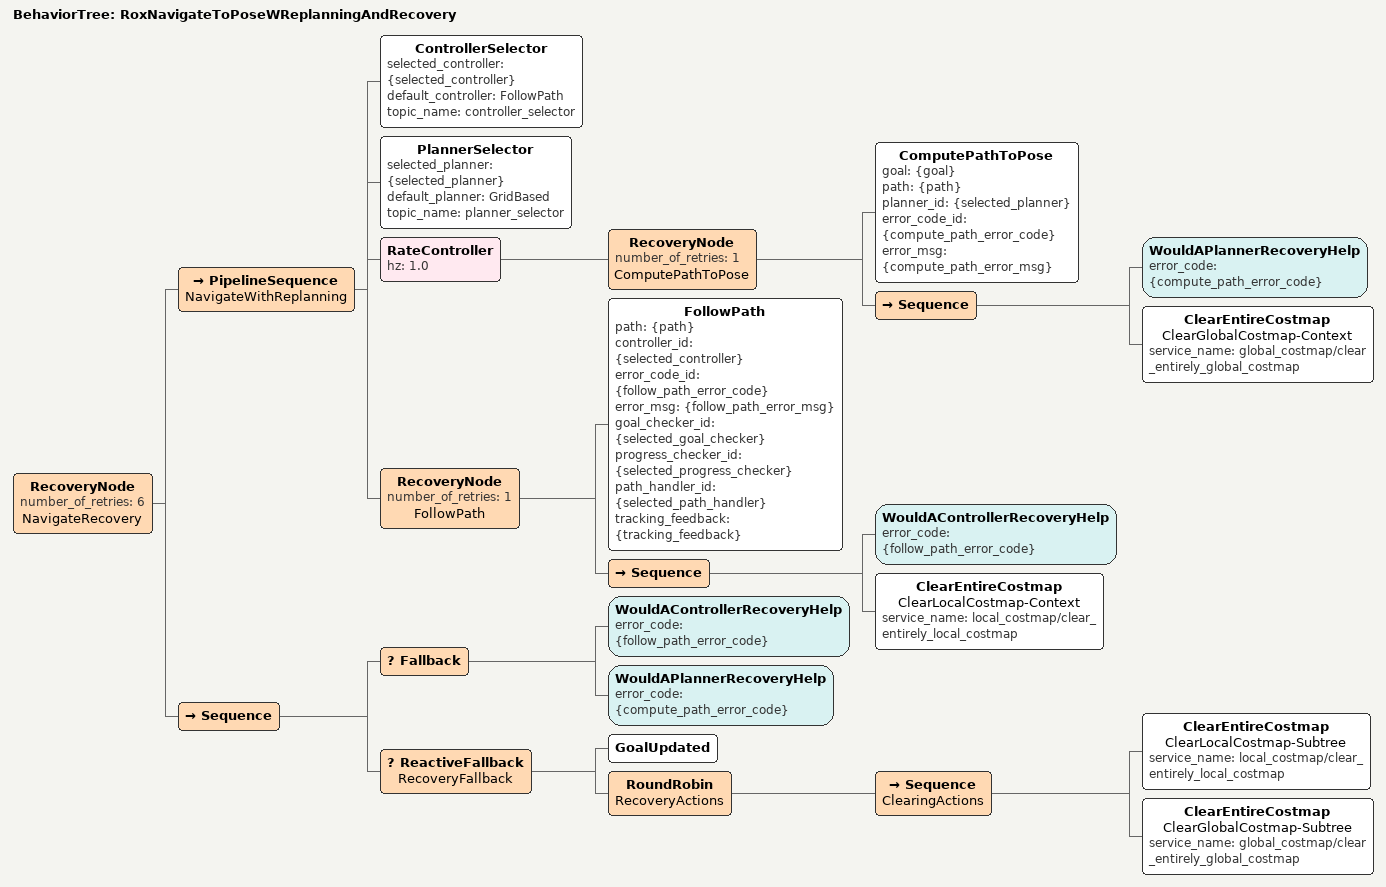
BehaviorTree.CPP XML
<root BTCPP_format="4" main_tree_to_execute="RoxNavigateToPoseWReplanningAndRecovery">
  <BehaviorTree ID="RoxNavigateToPoseWReplanningAndRecovery">
    <RecoveryNode number_of_retries="6" name="NavigateRecovery">
      <PipelineSequence name="NavigateWithReplanning">
        <ControllerSelector selected_controller="{selected_controller}" default_controller="FollowPath" topic_name="controller_selector"/>
        <PlannerSelector selected_planner="{selected_planner}" default_planner="GridBased" topic_name="planner_selector"/>
        <RateController hz="1.0">
          <RecoveryNode number_of_retries="1" name="ComputePathToPose">
            <ComputePathToPose goal="{goal}" path="{path}" planner_id="{selected_planner}" error_code_id="{compute_path_error_code}" error_msg="{compute_path_error_msg}"/>
            <Sequence>
              <WouldAPlannerRecoveryHelp error_code="{compute_path_error_code}"/>
              <ClearEntireCostmap name="ClearGlobalCostmap-Context" service_name="global_costmap/clear_entirely_global_costmap"/>
            </Sequence>
          </RecoveryNode>
        </RateController>
        <RecoveryNode number_of_retries="1" name="FollowPath">
          <FollowPath path="{path}" controller_id="{selected_controller}" error_code_id="{follow_path_error_code}" error_msg="{follow_path_error_msg}" goal_checker_id="{selected_goal_checker}" progress_checker_id="{selected_progress_checker}" path_handler_id="{selected_path_handler}" tracking_feedback="{tracking_feedback}"/>
          <Sequence>
            <WouldAControllerRecoveryHelp error_code="{follow_path_error_code}"/>
            <ClearEntireCostmap name="ClearLocalCostmap-Context" service_name="local_costmap/clear_entirely_local_costmap"/>
          </Sequence>
        </RecoveryNode>
      </PipelineSequence>
      <Sequence>
        <Fallback>
          <WouldAControllerRecoveryHelp error_code="{follow_path_error_code}"/>
          <WouldAPlannerRecoveryHelp error_code="{compute_path_error_code}"/>
        </Fallback>
        <ReactiveFallback name="RecoveryFallback">
          <GoalUpdated/>
          <RoundRobin name="RecoveryActions">
            <Sequence name="ClearingActions">
              <ClearEntireCostmap name="ClearLocalCostmap-Subtree" service_name="local_costmap/clear_entirely_local_costmap"/>
              <ClearEntireCostmap name="ClearGlobalCostmap-Subtree" service_name="global_costmap/clear_entirely_global_costmap"/>
            </Sequence>
          </RoundRobin>
        </ReactiveFallback>
      </Sequence>
    </RecoveryNode>
  </BehaviorTree>
</root>
